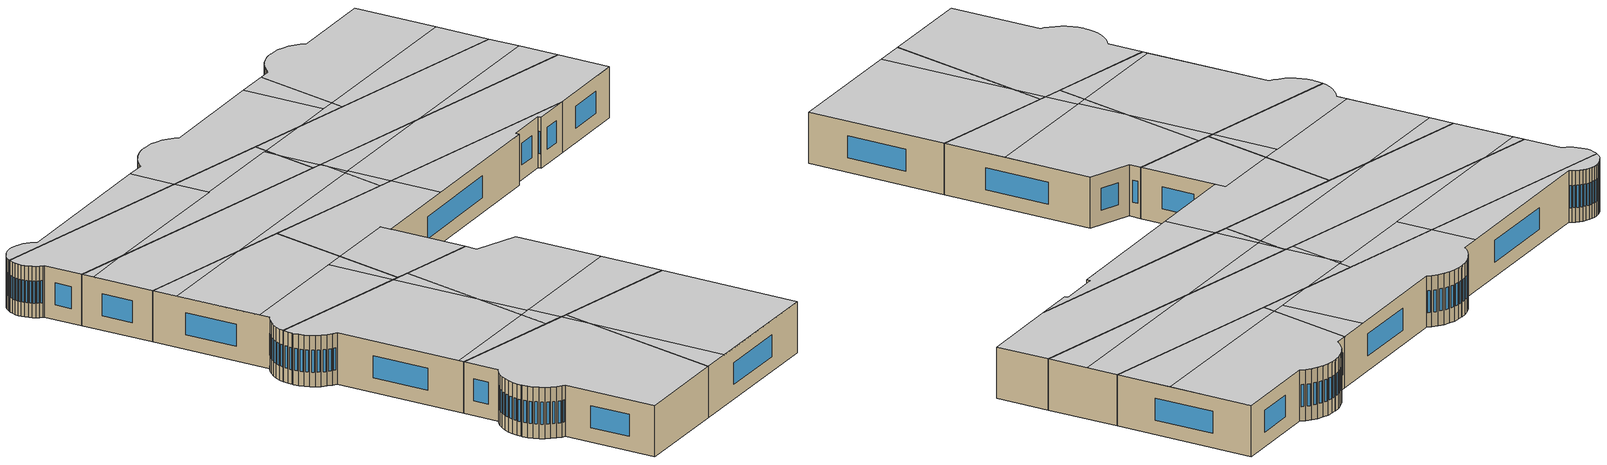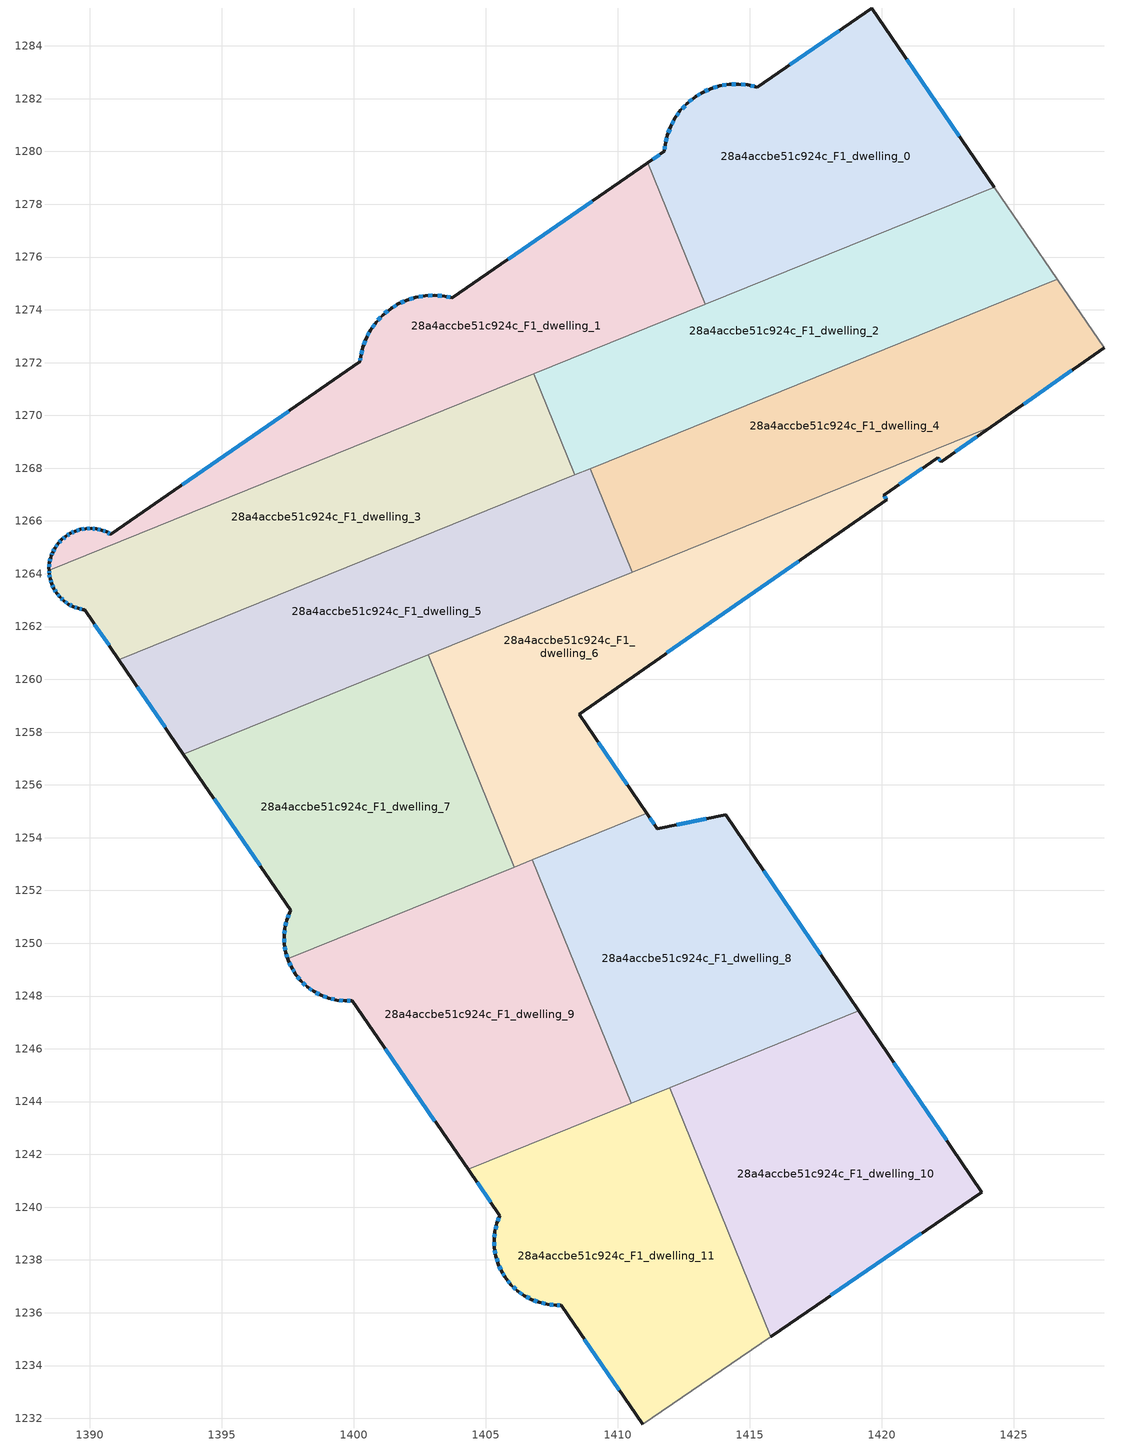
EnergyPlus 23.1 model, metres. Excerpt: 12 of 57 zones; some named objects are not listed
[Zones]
28a4accbe51c924c_F1_dwelling_0
 floor to 28a4accbe51c924c_F0_dwelling_0 (EU_floor_Construction): 1419.62,1285.44 1424.26,1278.65 1413.32,1274.21 1411.14,1279.58 1411.77,1280 1411.79,1280.26 1411.88,1280.61 1412,1280.95 1412.17,1281.26 1412.38,1281.55 1412.62,1281.82 1412.89,1282.04 1412.94,1282.07 1413.2,1282.23 1413.52,1282.38 1413.86,1282.49 1414.22,1282.54 1414.57,1282.56 1414.93,1282.52 1415.28,1282.44 z3
 wall outside (EU_wall_Construction): 1424.26,1278.65 1419.62,1285.44 1415.28,1282.44 1414.93,1282.52 1414.57,1282.56 1414.22,1282.54 1413.86,1282.49 1413.52,1282.38 1413.2,1282.23 1412.94,1282.07 1412.89,1282.04 1412.62,1281.82 1412.38,1281.55 1412.17,1281.26 1412,1280.95 1411.88,1280.61 1411.79,1280.26 1411.77,1280 1411.14,1279.58 z3:6
 wall to 28a4accbe51c924c_F1_dwelling_1 (EU_wall_Construction): 1411.14,1279.58 1413.32,1274.21 z3:6
 wall to 28a4accbe51c924c_F1_dwelling_2 (EU_wall_Construction): 1413.32,1274.21 1424.26,1278.65 z3:6
 window (EU_Window_Construction): 1411.96,1280.85 1411.91,1280.71 / 1412.12,1281.17 1412.05,1281.04 / 1412.32,1281.47 1412.23,1281.35 / 1412.55,1281.74 1412.44,1281.63 / 1412.82,1281.98 1412.7,1281.88 / 1413.12,1282.19 1413.01,1282.12 / 1413.43,1282.34 1413.29,1282.27 / 1413.77,1282.46 1413.62,1282.41 / 1414.12,1282.53 1413.96,1282.5 / 1414.47,1282.55 1414.32,1282.55 / 1414.83,1282.53 1414.68,1282.55 / 1415.18,1282.46 1415.03,1282.5 / 1418.38,1284.58 1416.52,1283.3 / 1422.94,1280.59 1420.95,1283.5 / 1411.59,1279.88 1411.32,1279.7 / 1411.79,1280.19 1411.77,1280.08 / 1411.85,1280.51 1411.82,1280.36 z3.86:5.14
 ceiling to 28a4accbe51c924c_F2_dwelling_0 (EU_floor_Construction): 1422.42,1281.33 1419.62,1285.44 1415.28,1282.44 1414.93,1282.52 1414.57,1282.56 1414.22,1282.54 1413.86,1282.49 1413.52,1282.38 1413.2,1282.23 1412.94,1282.07 1412.89,1282.04 1412.62,1281.82 1412.38,1281.55 1412.17,1281.26 1412,1280.95 1411.88,1280.61 1411.79,1280.26 1411.77,1280 1411.14,1279.57 1413.03,1274.91 z6
 ceiling to 28a4accbe51c924c_F2_dwelling_3 (EU_floor_Construction): 1424.26,1278.65 1422.42,1281.33 1413.03,1274.91 1413.32,1274.21 z6
28a4accbe51c924c_F1_dwelling_1
 floor to 28a4accbe51c924c_F0_dwelling_1 (EU_floor_Construction): 1411.14,1279.58 1413.32,1274.21 1388.45,1264.13 1388.45,1264.22 1388.47,1264.42 1388.51,1264.62 1388.53,1264.68 1388.58,1264.81 1388.68,1264.99 1388.8,1265.15 1388.93,1265.3 1389.09,1265.43 1389.26,1265.54 1389.45,1265.62 1389.64,1265.68 1389.84,1265.71 1390.04,1265.72 1390.24,1265.7 1390.44,1265.65 1390.63,1265.58 1390.79,1265.5 1400.23,1272.03 1400.26,1272.23 1400.34,1272.58 1400.46,1272.92 1400.63,1273.24 1400.84,1273.53 1401.09,1273.8 1401.37,1274.03 1401.41,1274.06 1401.68,1274.22 1402.01,1274.37 1402.35,1274.48 1402.71,1274.54 1403.07,1274.55 1403.43,1274.52 1403.73,1274.45 z3
 wall outside (EU_wall_Construction): 1411.14,1279.58 1403.73,1274.45 1403.43,1274.52 1403.07,1274.55 1402.71,1274.54 1402.35,1274.48 1402.01,1274.37 1401.68,1274.22 1401.41,1274.06 1401.37,1274.03 1401.09,1273.8 1400.84,1273.53 1400.63,1273.24 1400.46,1272.92 1400.34,1272.58 1400.26,1272.23 1400.23,1272.03 1390.79,1265.5 1390.63,1265.58 1390.44,1265.65 1390.24,1265.7 1390.04,1265.72 1389.84,1265.71 1389.64,1265.68 1389.45,1265.62 1389.26,1265.54 1389.09,1265.43 1388.93,1265.3 1388.8,1265.15 1388.68,1264.99 1388.58,1264.81 1388.53,1264.68 1388.51,1264.62 1388.47,1264.42 1388.45,1264.22 1388.45,1264.13 z3:6
 wall to 28a4accbe51c924c_F1_dwelling_3 (EU_wall_Construction): 1388.45,1264.13 1406.82,1271.57 z3:6
 wall to 28a4accbe51c924c_F1_dwelling_2 (EU_wall_Construction): 1406.82,1271.57 1413.32,1274.21 z3:6
 window (EU_Window_Construction): 1388.57,1264.77 1388.55,1264.71 / 1388.65,1264.93 1388.61,1264.86 / 1388.76,1265.1 1388.71,1265.03 / 1388.89,1265.26 1388.84,1265.19 / 1389.05,1265.39 1388.98,1265.34 / 1389.21,1265.5 1389.14,1265.46 / 1389.39,1265.59 1389.31,1265.56 / 1389.58,1265.66 1389.5,1265.64 / 1389.78,1265.7 1389.7,1265.69 / 1389.98,1265.72 1389.9,1265.71 / 1390.19,1265.71 1390.1,1265.71 / 1390.39,1265.67 1390.3,1265.69 / 1390.58,1265.6 1390.5,1265.63 / 1390.75,1265.52 1390.68,1265.56 / 1397.53,1270.16 1393.49,1267.36 / 1400.25,1272.17 1400.24,1272.08 / 1400.31,1272.48 1400.28,1272.33 / 1400.43,1272.82 1400.37,1272.68 / 1400.58,1273.15 1400.51,1273.01 / 1400.78,1273.45 1400.69,1273.32 / 1401.02,1273.72 1400.91,1273.61 / 1401.29,1273.96 1401.17,1273.87 / 1401.6,1274.18 1401.49,1274.11 / 1401.91,1274.33 1401.77,1274.26 / 1402.25,1274.45 1402.11,1274.4 / 1402.61,1274.52 1402.46,1274.5 / 1402.97,1274.55 1402.81,1274.54 / 1403.33,1274.53 1403.18,1274.54 / 1403.65,1274.47 1403.52,1274.5 / 1409.03,1278.11 1405.85,1275.91 / 1388.46,1264.36 1388.45,1264.27 / 1388.5,1264.56 1388.48,1264.48 z3.86:5.14
 ceiling to 28a4accbe51c924c_F2_dwelling_1 (EU_floor_Construction): 1410.09,1272.9 1412.28,1274.4 1409.52,1278.45 1403.73,1274.45 1403.43,1274.52 1403.07,1274.55 1402.71,1274.54 1402.35,1274.48 1402.01,1274.37 1401.68,1274.22 1401.41,1274.06 1401.37,1274.03 1401.09,1273.8 1400.84,1273.53 1400.63,1273.24 1400.46,1272.92 1400.34,1272.58 1400.26,1272.23 1400.23,1272.03 1399.26,1271.35 1400.78,1269.13 z6
 ceiling to 28a4accbe51c924c_F2_dwelling_0 (EU_floor_Construction): 1413.03,1274.91 1411.14,1279.57 1409.52,1278.45 1412.28,1274.4 z6
 ceiling to 28a4accbe51c924c_F2_dwelling_2 (EU_floor_Construction): 1400.78,1269.13 1399.26,1271.35 1390.79,1265.5 1390.63,1265.58 1390.44,1265.65 1390.24,1265.7 1390.04,1265.72 1389.84,1265.71 1389.64,1265.68 1389.45,1265.62 1389.26,1265.54 1389.09,1265.43 1388.93,1265.3 1388.8,1265.15 1388.68,1264.99 1388.58,1264.81 1388.53,1264.68 1388.51,1264.62 1388.47,1264.42 1388.45,1264.22 1388.45,1264.13 z6
 ceiling to 28a4accbe51c924c_F2_dwelling_3 (EU_floor_Construction): 1413.32,1274.21 1413.03,1274.91 1410.09,1272.9 z6
28a4accbe51c924c_F1_dwelling_10
 floor to 28a4accbe51c924c_F0_dwelling_10 (EU_floor_Construction): 1419.13,1247.44 1423.79,1240.57 1415.79,1235.1 1411.96,1244.53 z3
 wall outside (EU_wall_Construction): 1415.79,1235.1 1423.79,1240.57 1419.13,1247.44 z3:6
 wall to 28a4accbe51c924c_F1_dwelling_11 (EU_wall_Construction): 1411.96,1244.53 1415.79,1235.1 z3:6
 wall to 28a4accbe51c924c_F1_dwelling_8 (EU_wall_Construction): 1419.13,1247.44 1411.96,1244.53 z3:6
 window (EU_Window_Construction): 1422.46,1242.54 1420.46,1245.48 / 1418.07,1236.66 1421.51,1239.01 z3.86:5.14
 ceiling to 28a4accbe51c924c_F2_dwelling_9 (EU_floor_Construction): 1423.79,1240.57 1419.13,1247.44 1411.96,1244.53 1412.64,1242.86 1417.26,1236.1 z6
 ceiling to 28a4accbe51c924c_F2_dwelling_10 (EU_floor_Construction): 1417.26,1236.1 1412.64,1242.86 1415.79,1235.1 z6
28a4accbe51c924c_F1_dwelling_11
 floor to 28a4accbe51c924c_F0_dwelling_11 (EU_floor_Construction): 1411.96,1244.53 1415.79,1235.1 1410.94,1231.78 1407.85,1236.29 1407.65,1236.29 1407.34,1236.32 1407.03,1236.39 1406.73,1236.5 1406.46,1236.65 1406.2,1236.83 1405.97,1237.05 1405.77,1237.29 1405.74,1237.33 1405.6,1237.55 1405.47,1237.84 1405.38,1238.14 1405.33,1238.45 1405.32,1238.77 1405.35,1239.08 1405.42,1239.39 1405.53,1239.68 1404.32,1241.44 z3
 wall outside (EU_wall_Construction): 1404.32,1241.44 1405.53,1239.68 1405.42,1239.39 1405.35,1239.08 1405.32,1238.77 1405.33,1238.45 1405.38,1238.14 1405.47,1237.84 1405.6,1237.55 1405.74,1237.33 1405.77,1237.29 1405.97,1237.05 1406.2,1236.83 1406.46,1236.65 1406.73,1236.5 1407.03,1236.39 1407.34,1236.32 1407.65,1236.29 1407.85,1236.29 1410.94,1231.78 z3:6
 wall adiabatic (EU_wall_Construction): 1410.94,1231.78 1415.79,1235.1 z3:6
 wall to 28a4accbe51c924c_F1_dwelling_9 (EU_wall_Construction): 1410.51,1243.94 1404.32,1241.44 z3:6
 wall to 28a4accbe51c924c_F1_dwelling_8 (EU_wall_Construction): 1411.96,1244.53 1410.51,1243.94 z3:6
 window (EU_Window_Construction): 1407.42,1236.31 1407.56,1236.3 / 1407.12,1236.37 1407.25,1236.34 / 1406.82,1236.47 1406.94,1236.42 / 1406.54,1236.61 1406.65,1236.54 / 1406.27,1236.78 1406.38,1236.7 / 1406.03,1236.98 1406.13,1236.89 / 1405.83,1237.22 1405.91,1237.12 / 1405.64,1237.49 1405.7,1237.4 / 1405.51,1237.76 1405.56,1237.64 / 1405.41,1238.06 1405.44,1237.93 / 1405.34,1238.36 1405.36,1238.23 / 1405.32,1238.68 1405.32,1238.54 / 1405.34,1238.99 1405.32,1238.86 / 1405.4,1239.3 1405.37,1239.17 / 1405.5,1239.6 1405.45,1239.47 / 1404.67,1240.94 1405.18,1240.18 / 1408.73,1235 1410.06,1233.07 / 1407.71,1236.29 1407.79,1236.29 z3.86:5.14
 ceiling to 28a4accbe51c924c_F2_dwelling_10 (EU_floor_Construction): 1415.79,1235.1 1412.64,1242.86 1411.6,1244.39 1404.32,1241.44 1405.53,1239.68 1405.42,1239.39 1405.35,1239.08 1405.32,1238.77 1405.33,1238.45 1405.38,1238.14 1405.47,1237.84 1405.6,1237.55 1405.74,1237.33 1405.77,1237.29 1405.97,1237.05 1406.2,1236.83 1406.46,1236.65 1406.73,1236.5 1407.03,1236.39 1407.34,1236.32 1407.65,1236.29 1407.85,1236.29 1410.94,1231.78 z6
 ceiling to 28a4accbe51c924c_F2_dwelling_9 (EU_floor_Construction): 1412.64,1242.86 1411.96,1244.53 1411.6,1244.39 z6
28a4accbe51c924c_F1_dwelling_2
 floor to 28a4accbe51c924c_F0_dwelling_2 (EU_floor_Construction): 1424.26,1278.65 1426.65,1275.16 1408.37,1267.74 1406.82,1271.57 z3
 wall to 28a4accbe51c924c_F1_dwelling_3 (EU_wall_Construction): 1406.82,1271.57 1408.37,1267.74 z3:6
 wall adiabatic (EU_wall_Construction): 1426.65,1275.16 1424.26,1278.65 z3:6
 wall to 28a4accbe51c924c_F1_dwelling_4 (EU_wall_Construction): 1408.96,1267.98 1426.65,1275.16 z3:6
 wall to 28a4accbe51c924c_F1_dwelling_5 (EU_wall_Construction): 1408.37,1267.74 1408.96,1267.98 z3:6
 ceiling to 28a4accbe51c924c_F2_dwelling_3 (EU_floor_Construction): 1425.3,1277.12 1424.26,1278.65 1410.09,1272.9 1407.11,1270.86 1407.43,1270.07 1408.87,1267.95 1416.27,1270.95 z6
 ceiling to 28a4accbe51c924c_F2_dwelling_5 (EU_floor_Construction): 1426.65,1275.16 1425.3,1277.12 1416.27,1270.95 z6
 ceiling to 28a4accbe51c924c_F2_dwelling_1 (EU_floor_Construction): 1410.09,1272.9 1406.82,1271.57 1407.11,1270.86 z6
 ceiling to 28a4accbe51c924c_F2_dwelling_4 (EU_floor_Construction): 1408.87,1267.95 1407.43,1270.07 1408.37,1267.74 z6
28a4accbe51c924c_F1_dwelling_3
 floor to 28a4accbe51c924c_F0_dwelling_3 (EU_floor_Construction): 1406.82,1271.57 1408.37,1267.74 1391.09,1260.74 1389.8,1262.63 1389.75,1262.64 1389.55,1262.69 1389.36,1262.76 1389.18,1262.85 1389.02,1262.97 1388.87,1263.11 1388.74,1263.26 1388.63,1263.44 1388.55,1263.62 1388.49,1263.81 1388.45,1264.01 1388.45,1264.13 z3
 wall outside (EU_wall_Construction): 1388.45,1264.13 1388.45,1264.01 1388.49,1263.81 1388.55,1263.62 1388.63,1263.44 1388.74,1263.26 1388.87,1263.11 1389.02,1262.97 1389.18,1262.85 1389.36,1262.76 1389.55,1262.69 1389.75,1262.64 1389.8,1262.63 1391.09,1260.74 z3:6
 wall to 28a4accbe51c924c_F1_dwelling_5 (EU_wall_Construction): 1391.09,1260.74 1408.37,1267.74 z3:6
 window (EU_Window_Construction): 1389.06,1262.94 1389.13,1262.89 / 1388.91,1263.07 1388.97,1263.01 / 1388.77,1263.22 1388.83,1263.15 / 1388.66,1263.39 1388.71,1263.31 / 1388.57,1263.57 1388.61,1263.49 / 1388.5,1263.76 1388.53,1263.68 / 1388.46,1263.96 1388.48,1263.87 / 1388.45,1264.1 1388.45,1264.05 / 1390.17,1262.09 1390.72,1261.28 / 1389.61,1262.67 1389.69,1262.65 / 1389.41,1262.74 1389.5,1262.71 / 1389.23,1262.82 1389.31,1262.78 z3.86:5.14
 ceiling to 28a4accbe51c924c_F2_dwelling_2 (EU_floor_Construction): 1401.99,1267.36 1400.78,1269.13 1388.45,1264.13 1388.45,1264.01 1388.49,1263.81 1388.55,1263.62 1388.63,1263.44 1388.74,1263.26 1388.87,1263.11 1389.02,1262.97 1389.18,1262.85 1389.36,1262.76 1389.55,1262.69 1389.75,1262.64 1389.8,1262.63 1391.09,1260.74 1394.08,1261.95 z6
 ceiling to 28a4accbe51c924c_F2_dwelling_4 (EU_floor_Construction): 1408.37,1267.74 1407.43,1270.07 1406.96,1270.76 1394.09,1261.95 z6
 ceiling to 28a4accbe51c924c_F2_dwelling_1 (EU_floor_Construction): 1407.11,1270.86 1406.82,1271.57 1400.78,1269.13 1401.99,1267.36 z6
 ceiling to 28a4accbe51c924c_F2_dwelling_3 (EU_floor_Construction): 1407.43,1270.07 1407.11,1270.86 1406.96,1270.76 z6
28a4accbe51c924c_F1_dwelling_4
 floor to 28a4accbe51c924c_F0_dwelling_4 (EU_floor_Construction): 1426.65,1275.16 1428.42,1272.56 1424.15,1269.58 1410.55,1264.06 1408.96,1267.99 z3
 wall outside (EU_wall_Construction): 1424.15,1269.58 1428.42,1272.56 z3:6
 wall adiabatic (EU_wall_Construction): 1428.42,1272.56 1426.65,1275.16 z3:6
 wall to 28a4accbe51c924c_F1_dwelling_5 (EU_wall_Construction): 1408.96,1267.99 1410.55,1264.06 z3:6
 wall to 28a4accbe51c924c_F1_dwelling_6 (EU_wall_Construction): 1410.55,1264.06 1424.15,1269.58 z3:6
 window (EU_Window_Construction): 1425.37,1270.43 1427.2,1271.71 z3.86:5.14
 ceiling to 28a4accbe51c924c_F2_dwelling_5 (EU_floor_Construction): 1424.15,1269.58 1428.42,1272.56 1426.65,1275.16 1416.27,1270.95 1409.84,1266.55 1411.32,1264.38 z6
 ceiling to 28a4accbe51c924c_F2_dwelling_3 (EU_floor_Construction): 1416.27,1270.95 1408.96,1267.98 1409.12,1267.59 1409.83,1266.55 z6
 ceiling to 28a4accbe51c924c_F2_dwelling_4 (EU_floor_Construction): 1409.83,1266.55 1409.12,1267.59 1409.61,1266.39 z6
 ceiling to 28a4accbe51c924c_F2_dwelling_6 (EU_floor_Construction): 1411.32,1264.37 1409.84,1266.55 1409.61,1266.39 1410.55,1264.06 z6
28a4accbe51c924c_F1_dwelling_5
 floor to 28a4accbe51c924c_F0_dwelling_5 (EU_floor_Construction): 1408.96,1267.99 1410.55,1264.06 1393.54,1257.17 1391.09,1260.74 z3
 wall outside (EU_wall_Construction): 1391.09,1260.74 1393.54,1257.17 z3:6
 wall to 28a4accbe51c924c_F1_dwelling_7 (EU_wall_Construction): 1393.54,1257.17 1402.81,1260.92 z3:6
 wall to 28a4accbe51c924c_F1_dwelling_6 (EU_wall_Construction): 1402.81,1260.92 1410.55,1264.06 z3:6
 window (EU_Window_Construction): 1391.79,1259.72 1392.84,1258.19 z3.86:5.14
 ceiling to 28a4accbe51c924c_F2_dwelling_4 (EU_floor_Construction): 1409.61,1266.39 1409.12,1267.59 1408.87,1267.95 1394.09,1261.95 1391.48,1260.17 1393.54,1257.17 1399.87,1259.73 z6
 ceiling to 28a4accbe51c924c_F2_dwelling_2 (EU_floor_Construction): 1394.08,1261.95 1391.09,1260.74 1391.48,1260.17 z6
 ceiling to 28a4accbe51c924c_F2_dwelling_6 (EU_floor_Construction): 1410.55,1264.06 1409.61,1266.39 1399.87,1259.73 z6
 ceiling to 28a4accbe51c924c_F2_dwelling_3 (EU_floor_Construction): 1409.12,1267.59 1408.96,1267.98 1408.87,1267.95 z6
28a4accbe51c924c_F1_dwelling_6
 floor to 28a4accbe51c924c_F0_dwelling_6 (EU_floor_Construction): 1424.15,1269.58 1422.25,1268.24 1422.12,1268.41 1420.08,1266.98 1420.19,1266.8 1408.53,1258.68 1411.09,1254.92 1406.07,1252.89 1402.81,1260.92 z3
 wall outside (EU_wall_Construction): 1411.09,1254.92 1408.53,1258.68 1420.19,1266.8 1420.08,1266.98 1422.12,1268.41 1422.25,1268.24 1424.15,1269.58 z3:6
 wall to 28a4accbe51c924c_F1_dwelling_7 (EU_wall_Construction): 1402.81,1260.92 1406.07,1252.89 z3:6
 wall to 28a4accbe51c924c_F1_dwelling_8 (EU_wall_Construction): 1406.77,1253.17 1411.09,1254.92 z3:6
 wall to 28a4accbe51c924c_F1_dwelling_9 (EU_wall_Construction): 1406.07,1252.89 1406.77,1253.17 z3:6
 window (EU_Window_Construction): 1411.86,1261 1416.86,1264.48 / 1410.36,1256 1409.26,1257.61 / 1422.79,1268.62 1423.61,1269.19 / 1422.16,1268.36 1422.21,1268.29 / 1420.66,1267.39 1421.54,1268 / 1420.16,1266.85 1420.11,1266.93 z3.86:5.14
 ceiling to 28a4accbe51c924c_F2_dwelling_6 (EU_floor_Construction): 1408.53,1258.68 1413.06,1261.83 1411.32,1264.37 1402.81,1260.92 1404.51,1256.73 1408.16,1259.22 z6
 ceiling to 28a4accbe51c924c_F2_dwelling_5 (EU_floor_Construction): 1420.19,1266.8 1420.08,1266.98 1422.12,1268.41 1422.25,1268.24 1424.15,1269.58 1411.32,1264.37 1413.06,1261.84 z6
 ceiling to 28a4accbe51c924c_F2_dwelling_7 (EU_floor_Construction): 1411.09,1254.92 1408.16,1259.22 1404.51,1256.73 1406.07,1252.89 z6
 roof outside (EU_roof_Construction): 1411.09,1254.92 1408.16,1259.22 1407.32,1258.65 1408.16,1259.22 z6
28a4accbe51c924c_F1_dwelling_7
 floor to 28a4accbe51c924c_F0_dwelling_7 (EU_floor_Construction): 1402.81,1260.92 1406.07,1252.89 1397.49,1249.41 1397.42,1249.65 1397.37,1249.96 1397.36,1250.26 1397.39,1250.58 1397.46,1250.88 1397.57,1251.17 1397.6,1251.24 1393.54,1257.17 z3
 wall outside (EU_wall_Construction): 1393.54,1257.17 1397.6,1251.24 1397.57,1251.17 1397.46,1250.88 1397.39,1250.58 1397.36,1250.26 1397.37,1249.96 1397.42,1249.65 1397.49,1249.41 z3:6
 wall to 28a4accbe51c924c_F1_dwelling_9 (EU_wall_Construction): 1397.49,1249.41 1406.07,1252.89 z3:6
 window (EU_Window_Construction): 1397.36,1250.18 1397.37,1250.04 / 1397.38,1250.49 1397.37,1250.35 / 1397.44,1250.79 1397.41,1250.66 / 1397.54,1251.08 1397.49,1250.96 / 1394.7,1255.47 1396.44,1252.94 / 1397.44,1249.58 1397.47,1249.48 / 1397.38,1249.87 1397.41,1249.74 z3.86:5.14
 ceiling to 28a4accbe51c924c_F2_dwelling_8 (EU_floor_Construction): 1405.73,1252.75 1403.49,1256.03 1397.25,1251.76 1397.6,1251.24 1397.57,1251.17 1397.46,1250.88 1397.39,1250.58 1397.36,1250.26 1397.37,1249.96 1397.42,1249.65 1397.49,1249.41 z6
 ceiling to 28a4accbe51c924c_F2_dwelling_4 (EU_floor_Construction): 1399.87,1259.73 1393.54,1257.17 1394.37,1255.97 z6
 ceiling to 28a4accbe51c924c_F2_dwelling_6 (EU_floor_Construction): 1404.51,1256.73 1402.81,1260.92 1399.87,1259.73 1394.37,1255.97 1397.25,1251.76 z6
 ceiling to 28a4accbe51c924c_F2_dwelling_7 (EU_floor_Construction): 1406.07,1252.89 1404.51,1256.73 1403.49,1256.03 1405.73,1252.75 z6
28a4accbe51c924c_F1_dwelling_8
 floor to 28a4accbe51c924c_F0_dwelling_8 (EU_floor_Construction): 1414.09,1254.86 1419.13,1247.44 1410.51,1243.94 1406.77,1253.17 1411.09,1254.92 1411.49,1254.34 z3
 wall outside (EU_wall_Construction): 1419.13,1247.44 1414.09,1254.86 1411.49,1254.34 1411.09,1254.92 z3:6
 wall to 28a4accbe51c924c_F1_dwelling_9 (EU_wall_Construction): 1406.77,1253.17 1410.51,1243.94 z3:6
 window (EU_Window_Construction): 1411.38,1254.51 1411.21,1254.76 / 1413.35,1254.71 1412.23,1254.49 / 1417.69,1249.56 1415.53,1252.74 z3.86:5.14
 ceiling to 28a4accbe51c924c_F2_dwelling_7 (EU_floor_Construction): 1417.03,1250.53 1414.09,1254.86 1411.49,1254.34 1411.09,1254.92 1406.77,1253.17 1408.69,1248.43 1410.36,1245.98 z6
 ceiling to 28a4accbe51c924c_F2_dwelling_9 (EU_floor_Construction): 1419.13,1247.44 1417.03,1250.53 1410.46,1246.04 1411.6,1244.39 z6
 ceiling to 28a4accbe51c924c_F2_dwelling_8 (EU_floor_Construction): 1410.36,1245.98 1408.69,1248.43 1409.83,1245.61 z6
 ceiling to 28a4accbe51c924c_F2_dwelling_10 (EU_floor_Construction): 1411.6,1244.39 1410.46,1246.04 1409.83,1245.61 1410.51,1243.94 z6
28a4accbe51c924c_F1_dwelling_9
 floor to 28a4accbe51c924c_F0_dwelling_9 (EU_floor_Construction): 1406.77,1253.17 1410.51,1243.94 1404.32,1241.44 1399.95,1247.83 1399.66,1247.82 1399.35,1247.85 1399.05,1247.92 1398.76,1248.03 1398.48,1248.17 1398.23,1248.35 1398,1248.57 1397.81,1248.8 1397.77,1248.85 1397.64,1249.07 1397.51,1249.35 1397.49,1249.41 z3
 wall outside (EU_wall_Construction): 1397.49,1249.41 1397.51,1249.35 1397.64,1249.07 1397.77,1248.85 1397.81,1248.8 1398,1248.57 1398.23,1248.35 1398.48,1248.17 1398.76,1248.03 1399.05,1247.92 1399.35,1247.85 1399.66,1247.82 1399.95,1247.83 1404.32,1241.44 z3:6
 window (EU_Window_Construction): 1399.44,1247.84 1399.57,1247.83 / 1399.14,1247.9 1399.27,1247.87 / 1398.84,1248 1398.97,1247.95 / 1398.56,1248.13 1398.68,1248.07 / 1398.3,1248.3 1398.41,1248.22 / 1398.07,1248.5 1398.17,1248.41 / 1397.86,1248.74 1397.95,1248.63 / 1397.68,1249.01 1397.74,1248.91 / 1397.55,1249.27 1397.6,1249.15 / 1401.2,1246 1403.07,1243.26 / 1399.74,1247.82 1399.86,1247.82 z3.86:5.14
 ceiling to 28a4accbe51c924c_F2_dwelling_8 (EU_floor_Construction): 1409.83,1245.61 1408.69,1248.43 1405.73,1252.75 1397.49,1249.41 1397.51,1249.35 1397.64,1249.07 1397.77,1248.85 1397.81,1248.8 1398,1248.57 1398.23,1248.35 1398.48,1248.17 1398.76,1248.03 1399.05,1247.92 1399.35,1247.85 1399.66,1247.82 1399.95,1247.83 1404.13,1241.72 z6
 ceiling to 28a4accbe51c924c_F2_dwelling_10 (EU_floor_Construction): 1410.51,1243.94 1409.83,1245.61 1404.13,1241.72 1404.32,1241.44 z6
 ceiling to 28a4accbe51c924c_F2_dwelling_7 (EU_floor_Construction): 1408.69,1248.43 1406.77,1253.17 1405.73,1252.75 z6
[Building]
EU S2 Campaign: North Axis=0; Terrain=City; Solar Distribution=FullExterior
[Site:Location]
Helsinki-Vantaa.AP: Latitude=60.317; Longitude=24.963; Time Zone=2; Elevation=54.6
[SizingPeriod:WeatherFileDays]
AnnualSizingPeriod: Begin Month=1; Begin Day of Month=1; End Month=12; End Day of Month=31; Day of Week for Start Day=Monday; Use Weather File Daylight Saving Period=No; Use Weather File Rain and Snow Indicators=No
[MATERIAL]
EU_InternalMass_Material: Roughness=MediumRough; Thickness=0.1; Conductivity=1; Density=1800; Specific Heat=900; Thermal Absorptance=0.9; Solar Absorptance=0.7; Visible Absorptance=0.7
[MATERIAL:NOMASS] Roughness=MediumRough; Thermal Absorptance=0.9; Solar Absorptance=0.7; Visible Absorptance=0.7
Name | Thermal Resistance
EU_wall_NoMass | 1.10183
EU_roof_NoMass; EU_floor_NoMass | 1.70606
[WINDOWMATERIAL:SIMPLEGLAZINGSYSTEM]
EU_Window_SimpleGlazing: UFactor=3.11035; Solar Heat Gain Coefficient=0.8; Visible Transmittance=0.8
[CONSTRUCTION]
EU_wall_Construction: EU_wall_NoMass
EU_roof_Construction: EU_roof_NoMass
EU_floor_Construction: EU_floor_NoMass
EU_Window_Construction: EU_Window_SimpleGlazing
EU_InternalMass_Construction: EU_InternalMass_Material
[ZONE] Type=1; Multiplier=1; Ceiling Height=autocalculate; Floor Area=autocalculate; Part of Total Floor Area=Yes
Name | Volume
28a4accbe51c924c_F1_dwelling_0 | 238.949
28a4accbe51c924c_F1_dwelling_1 | 238.948
28a4accbe51c924c_F1_dwelling_10 | 238.928
28a4accbe51c924c_F1_dwelling_11 | 238.942
28a4accbe51c924c_F1_dwelling_2 | 238.936
28a4accbe51c924c_F1_dwelling_3; 28a4accbe51c924c_F1_dwelling_8 | 238.939
28a4accbe51c924c_F1_dwelling_4 | 238.927
28a4accbe51c924c_F1_dwelling_5 | 238.952
28a4accbe51c924c_F1_dwelling_6 | 238.963
28a4accbe51c924c_F1_dwelling_7 | 238.959
28a4accbe51c924c_F1_dwelling_9 | 238.931
[INTERNALMASS] Construction=EU_InternalMass_Construction
Name | Zone or ZoneList | Surface Area
28a4accbe51c924c_F1_dwelling_0_EU_InternalMass | 28a4accbe51c924c_F1_dwelling_0 | 79.6498
28a4accbe51c924c_F1_dwelling_1_EU_InternalMass | 28a4accbe51c924c_F1_dwelling_1 | 79.649
28a4accbe51c924c_F1_dwelling_2_EU_InternalMass | 28a4accbe51c924c_F1_dwelling_2 | 79.6454
28a4accbe51c924c_F1_dwelling_3_EU_InternalMass | 28a4accbe51c924c_F1_dwelling_3 | 79.6461
28a4accbe51c924c_F1_dwelling_4_EU_InternalMass | 28a4accbe51c924c_F1_dwelling_4 | 79.6423
28a4accbe51c924c_F1_dwelling_5_EU_InternalMass | 28a4accbe51c924c_F1_dwelling_5 | 79.6507
28a4accbe51c924c_F1_dwelling_6_EU_InternalMass | 28a4accbe51c924c_F1_dwelling_6 | 79.6538
28a4accbe51c924c_F1_dwelling_7_EU_InternalMass | 28a4accbe51c924c_F1_dwelling_7 | 79.6529
28a4accbe51c924c_F1_dwelling_8_EU_InternalMass | 28a4accbe51c924c_F1_dwelling_8 | 79.6464
28a4accbe51c924c_F1_dwelling_9_EU_InternalMass | 28a4accbe51c924c_F1_dwelling_9 | 79.6435
28a4accbe51c924c_F1_dwelling_10_EU_InternalMass | 28a4accbe51c924c_F1_dwelling_10 | 79.6426
28a4accbe51c924c_F1_dwelling_11_EU_InternalMass | 28a4accbe51c924c_F1_dwelling_11 | 79.6479
[OTHEREQUIPMENT] Fuel Type=Electricity; Design Level Calculation Method=Watts/Area; Power per Zone Floor Area=1; Fraction Latent=0; Fraction Radiant=0; Fraction Lost=0; Carbon Dioxide Generation Rate=0; EndUse Subcategory=EU_Step8_InternalGains
Name | Zone or ZoneList or Space or SpaceList | Schedule
EU_Step8_InternalGain_28a4accbe51c924c_F1_dwelling_0_f000 | 28a4accbe51c924c_F1_dwelling_0 | EU_Step8_GainSchedule_28a4accbe51c924c_F1_dwelling_0_f000
EU_Step8_InternalGain_28a4accbe51c924c_F1_dwelling_1_f000 | 28a4accbe51c924c_F1_dwelling_1 | EU_Step8_GainSchedule_28a4accbe51c924c_F1_dwelling_1_f000
EU_Step8_InternalGain_28a4accbe51c924c_F1_dwelling_2_f000 | 28a4accbe51c924c_F1_dwelling_2 | EU_Step8_GainSchedule_28a4accbe51c924c_F1_dwelling_2_f000
EU_Step8_InternalGain_28a4accbe51c924c_F1_dwelling_3_f000 | 28a4accbe51c924c_F1_dwelling_3 | EU_Step8_GainSchedule_28a4accbe51c924c_F1_dwelling_3_f000
EU_Step8_InternalGain_28a4accbe51c924c_F1_dwelling_4_f000 | 28a4accbe51c924c_F1_dwelling_4 | EU_Step8_GainSchedule_28a4accbe51c924c_F1_dwelling_4_f000
EU_Step8_InternalGain_28a4accbe51c924c_F1_dwelling_5_f000 | 28a4accbe51c924c_F1_dwelling_5 | EU_Step8_GainSchedule_28a4accbe51c924c_F1_dwelling_5_f000
EU_Step8_InternalGain_28a4accbe51c924c_F1_dwelling_6_f000 | 28a4accbe51c924c_F1_dwelling_6 | EU_Step8_GainSchedule_28a4accbe51c924c_F1_dwelling_6_f000
EU_Step8_InternalGain_28a4accbe51c924c_F1_dwelling_7_f000 | 28a4accbe51c924c_F1_dwelling_7 | EU_Step8_GainSchedule_28a4accbe51c924c_F1_dwelling_7_f000
EU_Step8_InternalGain_28a4accbe51c924c_F1_dwelling_8_f000 | 28a4accbe51c924c_F1_dwelling_8 | EU_Step8_GainSchedule_28a4accbe51c924c_F1_dwelling_8_f000
EU_Step8_InternalGain_28a4accbe51c924c_F1_dwelling_9_f000 | 28a4accbe51c924c_F1_dwelling_9 | EU_Step8_GainSchedule_28a4accbe51c924c_F1_dwelling_9_f000
EU_Step8_InternalGain_28a4accbe51c924c_F1_dwelling_10_f000 | 28a4accbe51c924c_F1_dwelling_10 | EU_Step8_GainSchedule_28a4accbe51c924c_F1_dwelling_10_f000
EU_Step8_InternalGain_28a4accbe51c924c_F1_dwelling_11_f000 | 28a4accbe51c924c_F1_dwelling_11 | EU_Step8_GainSchedule_28a4accbe51c924c_F1_dwelling_11_f000
[ZONEVENTILATION:DESIGNFLOWRATE] Schedule=EU_AlwaysOn; Design Flow Rate Calculation Method=AirChanges/Hour; Air Changes per Hour=0.756316; Ventilation Type=Natural; Fan Pressure Rise=0; Fan Total Efficiency=1; Constant Term Coefficient=1; Temperature Term Coefficient=0; Velocity Term Coefficient=0; Velocity Squared Term Coefficient=0; Minimum Indoor Temperature=-100; Maximum Indoor Temperature=100; Delta Temperature=-100; Minimum Outdoor Temperature=-100; Maximum Outdoor Temperature=100; Maximum Wind Speed=40
Name | Zone or ZoneList or Space or SpaceList
EU_ConstantAir_28a4accbe51c924c_F1_dwelling_0 | 28a4accbe51c924c_F1_dwelling_0
EU_ConstantAir_28a4accbe51c924c_F1_dwelling_1 | 28a4accbe51c924c_F1_dwelling_1
EU_ConstantAir_28a4accbe51c924c_F1_dwelling_2 | 28a4accbe51c924c_F1_dwelling_2
EU_ConstantAir_28a4accbe51c924c_F1_dwelling_3 | 28a4accbe51c924c_F1_dwelling_3
EU_ConstantAir_28a4accbe51c924c_F1_dwelling_4 | 28a4accbe51c924c_F1_dwelling_4
EU_ConstantAir_28a4accbe51c924c_F1_dwelling_5 | 28a4accbe51c924c_F1_dwelling_5
EU_ConstantAir_28a4accbe51c924c_F1_dwelling_6 | 28a4accbe51c924c_F1_dwelling_6
EU_ConstantAir_28a4accbe51c924c_F1_dwelling_7 | 28a4accbe51c924c_F1_dwelling_7
EU_ConstantAir_28a4accbe51c924c_F1_dwelling_8 | 28a4accbe51c924c_F1_dwelling_8
EU_ConstantAir_28a4accbe51c924c_F1_dwelling_9 | 28a4accbe51c924c_F1_dwelling_9
EU_ConstantAir_28a4accbe51c924c_F1_dwelling_10 | 28a4accbe51c924c_F1_dwelling_10
EU_ConstantAir_28a4accbe51c924c_F1_dwelling_11 | 28a4accbe51c924c_F1_dwelling_11
[HVACTEMPLATE:ZONE:IDEALLOADSAIRSYSTEM] System Availability Schedule=EU_AlwaysOn; Maximum Heating Supply Air Temperature=50; Minimum Cooling Supply Air Temperature=13; Maximum Heating Supply Air Humidity Ratio=0.0156; Minimum Cooling Supply Air Humidity Ratio=0.0077; Heating Limit=NoLimit; Cooling Limit=NoLimit; Heating Availability Schedule=EU_AlwaysOn; Cooling Availability Schedule=EU_CoolingOff; Dehumidification Control Type=ConstantSensibleHeatRatio; Cooling Sensible Heat Ratio=0.7; Dehumidification Setpoint=60; Humidification Control Type=None; Humidification Setpoint=30; Outdoor Air Method=None; Outdoor Air Flow Rate per Person=0.00944; Outdoor Air Flow Rate per Zone Floor Area=0; Outdoor Air Flow Rate per Zone=0; Demand Controlled Ventilation Type=None; Outdoor Air Economizer Type=NoEconomizer; Heat Recovery Type=None; Sensible Heat Recovery Effectiveness=0.7; Latent Heat Recovery Effectiveness=0.65
Name | Template Thermostat
28a4accbe51c924c_F1_dwelling_0 | EU_HeatOnly_28a4accbe51c924c_F1_dwelling_0
28a4accbe51c924c_F1_dwelling_1 | EU_HeatOnly_28a4accbe51c924c_F1_dwelling_1
28a4accbe51c924c_F1_dwelling_2 | EU_HeatOnly_28a4accbe51c924c_F1_dwelling_2
28a4accbe51c924c_F1_dwelling_3 | EU_HeatOnly_28a4accbe51c924c_F1_dwelling_3
28a4accbe51c924c_F1_dwelling_4 | EU_HeatOnly_28a4accbe51c924c_F1_dwelling_4
28a4accbe51c924c_F1_dwelling_5 | EU_HeatOnly_28a4accbe51c924c_F1_dwelling_5
28a4accbe51c924c_F1_dwelling_6 | EU_HeatOnly_28a4accbe51c924c_F1_dwelling_6
28a4accbe51c924c_F1_dwelling_7 | EU_HeatOnly_28a4accbe51c924c_F1_dwelling_7
28a4accbe51c924c_F1_dwelling_8 | EU_HeatOnly_28a4accbe51c924c_F1_dwelling_8
28a4accbe51c924c_F1_dwelling_9 | EU_HeatOnly_28a4accbe51c924c_F1_dwelling_9
28a4accbe51c924c_F1_dwelling_10 | EU_HeatOnly_28a4accbe51c924c_F1_dwelling_10
28a4accbe51c924c_F1_dwelling_11 | EU_HeatOnly_28a4accbe51c924c_F1_dwelling_11
[SIZING:ZONE] Zone Cooling Design Supply Air Temperature Input Method=SupplyAirTemperature; Zone Cooling Design Supply Air Temperature=13; Zone Heating Design Supply Air Temperature Input Method=SupplyAirTemperature; Zone Heating Design Supply Air Temperature=50; Zone Cooling Design Supply Air Humidity Ratio=0.008; Zone Heating Design Supply Air Humidity Ratio=0.008; Cooling Design Air Flow Method=DesignDay; Cooling Design Air Flow Rate=0; Cooling Minimum Air Flow per Zone Floor Area=0.000762; Cooling Minimum Air Flow=0; Cooling Minimum Air Flow Fraction=0.2; Heating Design Air Flow Method=DesignDay; Heating Design Air Flow Rate=0; Heating Maximum Air Flow per Zone Floor Area=0.002032; Heating Maximum Air Flow=0.141576; Heating Maximum Air Flow Fraction=0.3; Account for Dedicated Outdoor Air System=No; Dedicated Outdoor Air System Control Strategy=NeutralSupplyAir; Dedicated Outdoor Air Low Setpoint Temperature for Design=autosize; Dedicated Outdoor Air High Setpoint Temperature for Design=autosize; Zone Load Sizing Method=Sensible Load Only No Latent Load; Zone Latent Cooling Design Supply Air Humidity Ratio Input Method=HumidityRatioDifference; Zone Cooling Design Supply Air Humidity Ratio Difference=0.005; Zone Latent Heating Design Supply Air Humidity Ratio Input Method=HumidityRatioDifference; Zone Humidification Design Supply Air Humidity Ratio Difference=0.005
28a4accbe51c924c_F1_dwelling_0; 28a4accbe51c924c_F1_dwelling_1; 28a4accbe51c924c_F1_dwelling_2; 28a4accbe51c924c_F1_dwelling_3; 28a4accbe51c924c_F1_dwelling_4; 28a4accbe51c924c_F1_dwelling_5; 28a4accbe51c924c_F1_dwelling_6; 28a4accbe51c924c_F1_dwelling_7; 28a4accbe51c924c_F1_dwelling_8; 28a4accbe51c924c_F1_dwelling_9; 28a4accbe51c924c_F1_dwelling_10; 28a4accbe51c924c_F1_dwelling_11
[SCHEDULE:CONSTANT]
Name | Hourly Value
EU_AlwaysOn | 1
EU_CoolingOff | 0
[SCHEDULE:FILE] Column Number=1; Rows to Skip at Top=0; Number of Hours of Data=8760; Column Separator=Comma; Interpolate to Timestep=No; Minutes per Item=60; Adjust Schedule for Daylight Savings=Yes
Name | File
EU_Step8_GainSchedule_28a4accbe51c924c_F1_dwelling_0_f000 | ../../schedules/28a4accbe51c924c/28a4accbe51c924c_F1_dwelling_0_f000_gain.csv
EU_Step8_GainSchedule_28a4accbe51c924c_F1_dwelling_1_f000 | ../../schedules/28a4accbe51c924c/28a4accbe51c924c_F1_dwelling_1_f000_gain.csv
EU_Step8_GainSchedule_28a4accbe51c924c_F1_dwelling_2_f000 | ../../schedules/28a4accbe51c924c/28a4accbe51c924c_F1_dwelling_2_f000_gain.csv
EU_Step8_GainSchedule_28a4accbe51c924c_F1_dwelling_3_f000 | ../../schedules/28a4accbe51c924c/28a4accbe51c924c_F1_dwelling_3_f000_gain.csv
EU_Step8_GainSchedule_28a4accbe51c924c_F1_dwelling_4_f000 | ../../schedules/28a4accbe51c924c/28a4accbe51c924c_F1_dwelling_4_f000_gain.csv
EU_Step8_GainSchedule_28a4accbe51c924c_F1_dwelling_5_f000 | ../../schedules/28a4accbe51c924c/28a4accbe51c924c_F1_dwelling_5_f000_gain.csv
EU_Step8_GainSchedule_28a4accbe51c924c_F1_dwelling_6_f000 | ../../schedules/28a4accbe51c924c/28a4accbe51c924c_F1_dwelling_6_f000_gain.csv
EU_Step8_GainSchedule_28a4accbe51c924c_F1_dwelling_7_f000 | ../../schedules/28a4accbe51c924c/28a4accbe51c924c_F1_dwelling_7_f000_gain.csv
EU_Step8_GainSchedule_28a4accbe51c924c_F1_dwelling_8_f000 | ../../schedules/28a4accbe51c924c/28a4accbe51c924c_F1_dwelling_8_f000_gain.csv
EU_Step8_GainSchedule_28a4accbe51c924c_F1_dwelling_9_f000 | ../../schedules/28a4accbe51c924c/28a4accbe51c924c_F1_dwelling_9_f000_gain.csv
EU_Step8_GainSchedule_28a4accbe51c924c_F1_dwelling_10_f000 | ../../schedules/28a4accbe51c924c/28a4accbe51c924c_F1_dwelling_10_f000_gain.csv
EU_Step8_GainSchedule_28a4accbe51c924c_F1_dwelling_11_f000 | ../../schedules/28a4accbe51c924c/28a4accbe51c924c_F1_dwelling_11_f000_gain.csv
